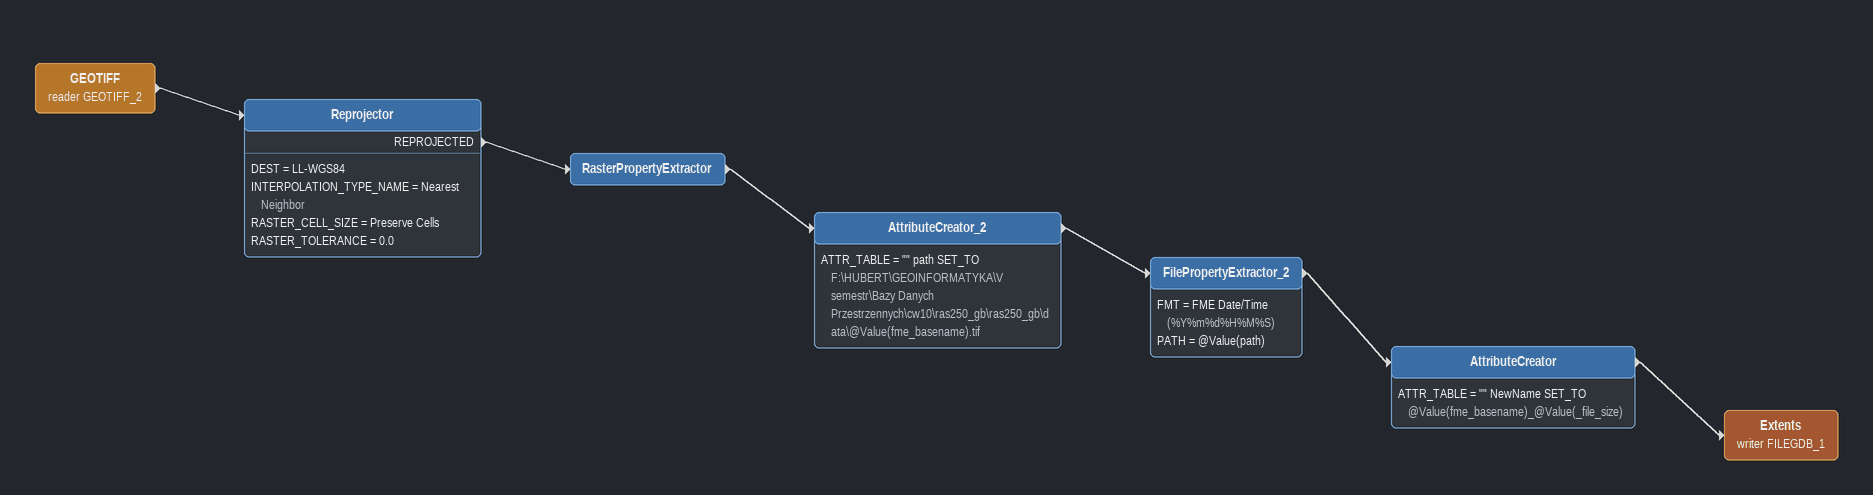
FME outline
GEOTIFF (reader GEOTIFF_2)
    -> Reprojector
Reprojector
    DEST = LL-WGS84
    INTERPOLATION_TYPE_NAME = Nearest Neighbor
    RASTER_CELL_SIZE = Preserve Cells
    RASTER_TOLERANCE = 0.0
    REPROJECTED -> RasterPropertyExtractor
RasterPropertyExtractor
    -> AttributeCreator_2
AttributeCreator_2
    ATTR_TABLE = "" path SET_TO F:\HUBERT\GEOINFORMATYKA\V semestr\Bazy Danych Przestrzennych\cw10\ras250_gb\ras250_gb\data\@Value(fme_basename).tif
    -> FilePropertyExtractor_2
FilePropertyExtractor_2
    FMT = FME Date/Time (%Y%m%d%H%M%S)
    PATH = @Value(path)
    -> AttributeCreator
AttributeCreator
    ATTR_TABLE = "" NewName SET_TO @Value(fme_basename)_@Value(_file_size)
    -> Extents (writer FILEGDB_1)
Extents (writer FILEGDB_1)
